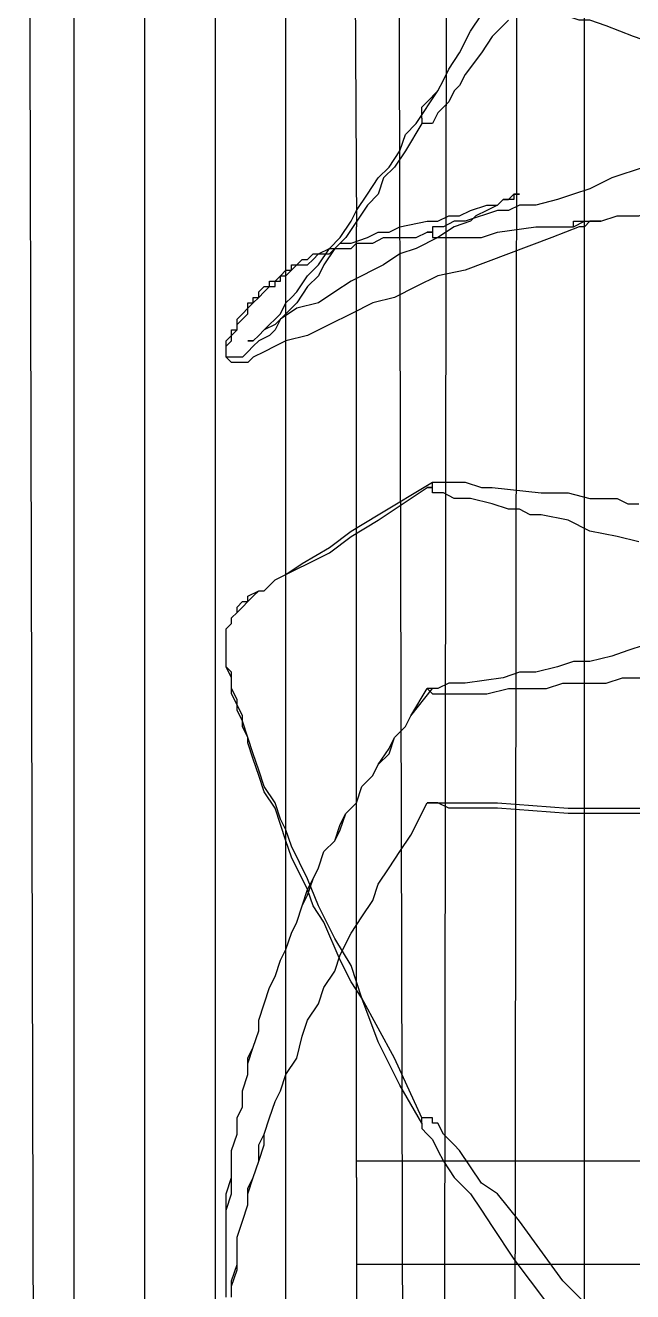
# Model space of a CAD drawing. Header units: millimetres. Extents: x 183355 to 194386, y -190559 to -183233.
# Drawn here: x 186641.9 to 186715.4, y -186981.7 to -186828.7 of the extents above; entities that cross this region are included whole.
import ezdxf

# ---------------------------------------------------------------- set-up
doc = ezdxf.new("R2010")
doc.units = ezdxf.units.MM
doc.header["$LTSCALE"] = 13
doc.layers.add('1', color=4, linetype='Continuous')

# ---------------------------------------------------------------- blocks, each defined once
blk = doc.blocks.new('A$C6BCA710F')
at = {"layer": '1'}
for points in [[(21.01, 525.93), (19.7, 5.25)], [(25.61, 525.93), (25.61, 5.25)], [(34.14, 525.93), (34.14, 5.25)], [(42.68, 525.93), (42.68, 5.25)], [(51.21, 525.93), (51.21, 5.25)], [(59.75, 378.85), (59.75, 525.93), (155.61, 525.27)], [(65.66, 525.93), (64.35, 5.25)], [(70.25, 525.93), (70.91, 5.25)], [(78.79, 525.93), (79.45, 5.25)], [(87.33, 525.93), (87.33, 5.25)], [(44.65, 393.3), (44.65, 391.98), (45.3, 390.01), (45.3, 388.04), (45.3, 386.07), (45.96, 384.1), (46.62, 382.13), (46.62, 380.82), (47.27, 378.85), (47.93, 376.88), (47.93, 374.91), (48.59, 373.6), (49.24, 371.63), (49.9, 369.66), (50.56, 368.35), (51.21, 366.38)], [(87.98, 394.61), (84.7, 391.33), (79.45, 384.1), (76.82, 380.82), (74.85, 379.51), (73.54, 377.54), (72.22, 375.57), (71.57, 374.91), (70.91, 374.25), (70.25, 373.6), (69.6, 372.29), (68.94, 372.29), (68.94, 371.63), (68.29, 371.63), (67.63, 371.63)], [(67.63, 372.29), (67.63, 372.94), (68.29, 373.6), (68.94, 374.25), (69.6, 375.57), (70.25, 376.88), (71.57, 378.85), (73.54, 380.82), (74.85, 382.79), (76.16, 384.76), (78.79, 388.7), (84.7, 396.58)], [(43.99, 393.3), (43.99, 391.33), (43.99, 389.36), (43.99, 388.04), (43.99, 386.07), (43.99, 384.1), (43.99, 382.79), (43.99, 380.82), (44.65, 378.85), (44.65, 376.88), (44.65, 375.57), (45.3, 373.6), (45.3, 371.63), (45.96, 370.32), (45.96, 368.35), (46.62, 366.38), (46.62, 364.41), (47.27, 363.09), (47.93, 361.12), (47.93, 359.81), (48.59, 357.84), (49.24, 355.87), (49.9, 354.56), (50.56, 352.59), (51.21, 351.27), (51.87, 349.3), (52.53, 347.99), (53.18, 346.02), (53.84, 344.05), (54.5, 342.74), (55.15, 341.43), (55.81, 339.46), (57.12, 338.14), (57.78, 336.17), (58.44, 334.86), (59.75, 333.55), (60.41, 331.58), (61.72, 330.26), (62.38, 328.95), (63.69, 326.98), (64.35, 325.67), (65.66, 324.35), (66.32, 323.04), (68.94, 319.76)], [(43.99, 393.3), (43.99, 391.33), (43.99, 390.01), (43.99, 388.04), (43.99, 386.07), (43.99, 384.1), (43.99, 382.79), (44.65, 380.82), (44.65, 378.85), (44.65, 376.88), (44.65, 375.57), (45.3, 373.6), (45.3, 371.63), (45.96, 370.32), (45.96, 368.35), (46.62, 366.38), (46.62, 365.06), (47.27, 363.09), (47.93, 361.12), (47.93, 359.81), (48.59, 357.84), (49.24, 355.87), (49.9, 354.56), (50.56, 352.59), (51.21, 351.27), (51.87, 349.3), (52.53, 347.99), (53.18, 346.02), (53.84, 344.71), (54.5, 342.74), (55.15, 341.43), (55.81, 339.46), (57.12, 338.14), (57.78, 336.83), (58.44, 334.86), (59.75, 333.55), (60.41, 331.58), (61.72, 330.26), (62.38, 328.95), (63.69, 327.64), (64.35, 325.67), (65.66, 324.35), (66.32, 323.04), (68.29, 319.76)], [(44.65, 393.3), (44.65, 391.33), (45.3, 389.36), (45.3, 387.39), (45.3, 386.07), (45.96, 384.1), (46.62, 382.13), (46.62, 380.16), (47.27, 378.85), (47.93, 376.88), (48.59, 374.91), (48.59, 373.6), (49.24, 371.63), (49.9, 369.66), (50.56, 368.35), (51.21, 366.38), (52.53, 364.41), (53.18, 361.78), (53.84, 359.81), (55.15, 357.84), (55.81, 355.87), (57.12, 353.9), (57.78, 351.93), (59.09, 349.3), (60.41, 347.33), (61.72, 345.36), (62.38, 343.4), (63.69, 341.43), (65, 339.46), (66.32, 337.49), (68.29, 333.55)], [(208.79, 389.36), (59.75, 389.36)], [(59.75, 378.85), (59.75, 263.95)], [(208.79, 376.88), (59.75, 376.88)], [(67.63, 372.29), (65, 367.69), (62.38, 362.44), (60.41, 357.18), (59.09, 355.21), (57.78, 352.59), (55.81, 347.99), (54.5, 346.02), (53.84, 344.05)], [(67.63, 372.29), (67.63, 371.63)], [(67.63, 371.63), (64.35, 364.41), (60.41, 357.18), (59.09, 353.24), (57.12, 349.96), (55.15, 346.02), (53.84, 342.74), (51.87, 338.8), (51.21, 336.83), (50.56, 335.52), (49.9, 333.55), (48.59, 331.58), (47.93, 329.61), (47.27, 327.64), (46.62, 325.67), (45.96, 323.7), (45.96, 323.04), (45.3, 321.73), (45.3, 321.07), (44.65, 319.76), (44.65, 319.1), (44.65, 317.79), (43.99, 317.13), (43.99, 316.48), (43.99, 315.82), (43.99, 315.16), (43.99, 314.51), (43.99, 313.85), (43.99, 313.19), (43.99, 312.54), (44.65, 311.88)], [(53.84, 344.05), (51.87, 340.11), (51.21, 338.14), (50.56, 336.17), (49.9, 334.2), (48.59, 332.23), (47.93, 330.26), (47.27, 328.29), (46.62, 326.32), (46.62, 325.67), (45.96, 324.35), (45.96, 323.7), (45.3, 322.38), (45.3, 321.73), (44.65, 320.41), (44.65, 319.1), (44.65, 318.44), (43.99, 317.13), (43.99, 316.48), (43.99, 315.82), (43.99, 315.16), (43.99, 314.51), (43.99, 313.85), (43.99, 313.19), (43.99, 312.54), (44.65, 311.88)], [(103.08, 335.52), (102.43, 335.52), (98.49, 334.86), (93.89, 334.86), (89.95, 334.86), (85.36, 334.86), (76.82, 334.2), (72.88, 334.2), (70.91, 334.2), (69.6, 333.55), (68.94, 333.55), (68.29, 333.55)], [(68.29, 333.55), (68.94, 333.55), (69.6, 333.55), (70.91, 333.55), (72.88, 333.55), (76.82, 333.55), (85.36, 334.2), (89.95, 334.2), (93.89, 334.2), (102.43, 334.2), (106.37, 334.86)], [(68.29, 319.76), (68.94, 320.41), (69.6, 320.41), (70.91, 320.41), (72.22, 320.41), (72.88, 320.41), (74.19, 320.41), (75.51, 320.41), (78.13, 319.76), (82.73, 319.76), (84.7, 319.1), (87.33, 319.1), (89.95, 319.1), (91.92, 318.44), (94.55, 318.44)], [(68.94, 319.76), (68.29, 319.76)], [(103.08, 312.54), (101.11, 313.19), (99.14, 313.85), (97.83, 313.85), (97.17, 314.51), (94.55, 314.51), (92.58, 315.16), (90.61, 315.82), (87.98, 316.48), (86.01, 316.48), (84.04, 317.13), (81.42, 317.79), (79.45, 317.79), (77.48, 318.44), (72.88, 319.1), (70.91, 319.1), (69.6, 319.76), (68.94, 319.76)], [(44.65, 311.88), (44.65, 311.22)], [(44.65, 311.22), (45.3, 310.57), (45.96, 309.91), (46.62, 309.25), (47.27, 308.6), (47.93, 307.94), (48.59, 307.94), (49.9, 306.63), (56.47, 303.34), (59.09, 301.37), (62.38, 299.4), (68.29, 295.46)], [(44.65, 311.22), (45.3, 310.57), (45.3, 309.91), (45.96, 309.25), (46.62, 309.25), (46.62, 308.6), (47.93, 307.94), (48.59, 307.94), (49.24, 307.28), (49.9, 306.63), (51.21, 305.97), (53.18, 304.66), (56.47, 302.69), (59.09, 300.72), (62.38, 298.75), (68.94, 294.81)], [(93.89, 302.03), (91.27, 301.37), (87.98, 300.72), (85.36, 299.4), (82.07, 298.75), (80.76, 298.75), (79.45, 298.09), (78.13, 298.09), (76.16, 297.43), (73.54, 296.78), (71.57, 296.78), (70.25, 296.12), (69.6, 296.12), (68.94, 296.12), (68.94, 295.46), (68.29, 295.46), (68.94, 295.46), (68.94, 294.81)], [(68.94, 294.81), (70.25, 294.81), (70.91, 294.81), (71.57, 294.81), (72.88, 294.81), (74.85, 295.46), (76.16, 295.46), (82.07, 296.12), (85.36, 296.12), (87.98, 296.78), (91.27, 296.78), (92.58, 297.43), (93.89, 297.43)], [(89.3, 263.29), (88.64, 263.29), (87.98, 263.29), (87.33, 263.95), (86.67, 263.95), (83.39, 265.26), (78.13, 267.23), (72.88, 269.2), (69.6, 269.86), (66.97, 271.17), (64.35, 272.48), (61.72, 273.14), (59.09, 274.45), (56.47, 275.77), (53.84, 277.08), (51.21, 277.74), (49.9, 278.39), (48.59, 279.05), (47.27, 279.71), (46.62, 280.36), (45.96, 280.36), (45.3, 280.36), (44.65, 280.36), (43.99, 279.71)], [(67.63, 251.47), (65.66, 254.76), (64.35, 256.73), (63.03, 258.04), (62.38, 260.01), (61.06, 261.32), (58.44, 265.26), (57.12, 266.57), (55.81, 268.54), (55.15, 269.86), (53.84, 271.17), (52.53, 273.14), (51.87, 273.8), (51.21, 274.45), (50.56, 275.11), (49.9, 276.42), (49.24, 277.08), (47.93, 277.74), (47.27, 278.39), (46.62, 279.05), (45.96, 279.71), (45.3, 279.71), (44.65, 279.71), (43.99, 279.71)], [(43.99, 279.71), (43.99, 279.05), (43.99, 278.39)], [(43.99, 279.71), (43.99, 279.05), (43.99, 278.39), (44.65, 277.74), (44.65, 277.08), (45.3, 276.42), (45.3, 275.77), (45.96, 275.11), (46.62, 274.45), (46.62, 273.8), (47.27, 273.14), (47.93, 272.48), (48.59, 271.83), (49.24, 271.17), (49.9, 271.17), (49.9, 270.51), (50.56, 270.51), (50.56, 269.86), (51.21, 269.86), (51.87, 269.2), (52.53, 268.54), (53.84, 268.54), (54.5, 267.89), (55.15, 267.23), (56.47, 267.23), (57.12, 266.57), (58.44, 266.57), (59.09, 266.57), (59.75, 265.92), (61.06, 265.92), (61.72, 265.92), (63.03, 265.26), (63.69, 265.26), (65, 265.26), (65.66, 265.26), (66.97, 265.26), (68.29, 264.6)], [(43.99, 278.39), (43.99, 277.74), (44.65, 277.08), (44.65, 276.42), (45.3, 276.42), (45.3, 275.77), (45.3, 275.11), (45.96, 274.45), (46.62, 273.8), (46.62, 273.14), (47.27, 273.14), (47.27, 272.48), (47.93, 272.48), (47.93, 271.83), (48.59, 271.17), (49.24, 271.17), (49.24, 270.51), (49.9, 270.51), (50.56, 269.86), (51.21, 269.2), (51.87, 269.2), (51.87, 268.54), (52.53, 268.54), (53.18, 267.89), (53.84, 267.89), (54.5, 267.23), (55.15, 267.23), (56.47, 266.57)], [(46.62, 277.74), (47.27, 277.74), (47.93, 277.08), (48.59, 276.42), (49.24, 275.77), (49.9, 275.11), (50.56, 274.45), (51.21, 273.14), (51.87, 272.48), (52.53, 271.83), (53.84, 269.86), (55.15, 268.54), (56.47, 266.57), (57.78, 265.26), (59.09, 263.29), (59.75, 261.98), (61.06, 260.01), (62.38, 258.04), (63.69, 256.73), (65, 254.76), (65.66, 252.79), (66.97, 251.47)], [(79.45, 260.01), (78.79, 260.01), (78.79, 260.67), (78.13, 260.67), (77.48, 260.67), (76.82, 261.32), (75.51, 261.98), (74.19, 262.63), (73.54, 263.29), (71.57, 263.95), (69.6, 265.26), (66.97, 266.57), (65, 267.23), (63.03, 268.54), (59.09, 270.51), (57.12, 271.83), (55.15, 273.14), (52.53, 273.8), (50.56, 275.11), (49.9, 275.77), (48.59, 276.42), (47.93, 277.08), (47.27, 277.74), (46.62, 277.74)], [(56.47, 266.57), (57.12, 266.57), (57.78, 265.92), (59.09, 265.92), (61.06, 265.26), (62.38, 264.6), (63.69, 264.6), (65, 263.95), (68.29, 263.29), (69.6, 263.29), (70.91, 262.63), (72.22, 262.63), (73.54, 261.98), (75.51, 261.32), (76.82, 261.32), (77.48, 260.67), (78.13, 260.67), (78.79, 260.01), (79.45, 260.01)], [(94.55, 256.73), (90.61, 258.04), (87.98, 259.35), (86.01, 260.01), (84.04, 260.67), (81.42, 261.32), (79.45, 261.32), (78.13, 261.98), (76.82, 261.98), (72.88, 263.29), (71.57, 263.29), (70.25, 263.95), (69.6, 263.95), (68.94, 263.95), (68.94, 264.6), (68.29, 264.6), (68.94, 264.6), (68.94, 265.26), (69.6, 265.26), (70.25, 265.26), (71.57, 265.26), (72.88, 265.26), (73.54, 265.26), (74.85, 265.26), (76.82, 264.6), (81.42, 263.95), (83.39, 263.95), (86.01, 263.95)], [(59.09, 149.7), (59.75, 263.95)], [(86.01, 263.95), (87.33, 263.29), (88.64, 263.29)], [(86.01, 263.95), (86.01, 263.29), (86.67, 263.29), (87.33, 263.29), (87.98, 263.29), (88.64, 263.29), (89.3, 263.29)], [(88.64, 263.29), (89.3, 263.29), (91.27, 262.63), (93.89, 262.63), (95.86, 261.98), (97.83, 261.32), (101.77, 260.67), (104.4, 260.67), (106.37, 260.01)], [(66.97, 251.47), (69.6, 247.53)], [(78.13, 239), (76.16, 240.97), (74.85, 242.94), (72.88, 245.56), (72.22, 246.88), (71.57, 247.53), (70.91, 248.85), (69.6, 250.16), (68.94, 251.47), (68.29, 251.47), (67.63, 251.47)], [(67.63, 250.82), (67.63, 251.47)], [(67.63, 250.82), (67.63, 249.5), (68.29, 248.85), (69.6, 247.53)], [(69.6, 247.53), (70.25, 246.22), (70.91, 244.91), (72.22, 242.94), (73.54, 240.31), (74.85, 238.34)], [(103.08, 244.25), (101.77, 243.59), (99.8, 242.94), (98.49, 242.28), (96.52, 241.62), (95.21, 241.62), (93.24, 240.97), (89.95, 239.65), (87.98, 239), (86.67, 239), (84.7, 238.34), (83.39, 237.68), (81.42, 237.68), (79.45, 237.03), (78.13, 236.37), (76.16, 236.37)]]:
    blk.add_lwpolyline(points, dxfattribs=at)

msp = doc.modelspace()

# ---------------------------------------------------------------- block references
at = {"layer": '1', "xscale": -1, "rotation": 180}
msp.add_blockref('A$C6BCA710F', (186622.215, -186589.11), dxfattribs=at)

doc.saveas('drawing.dxf')
